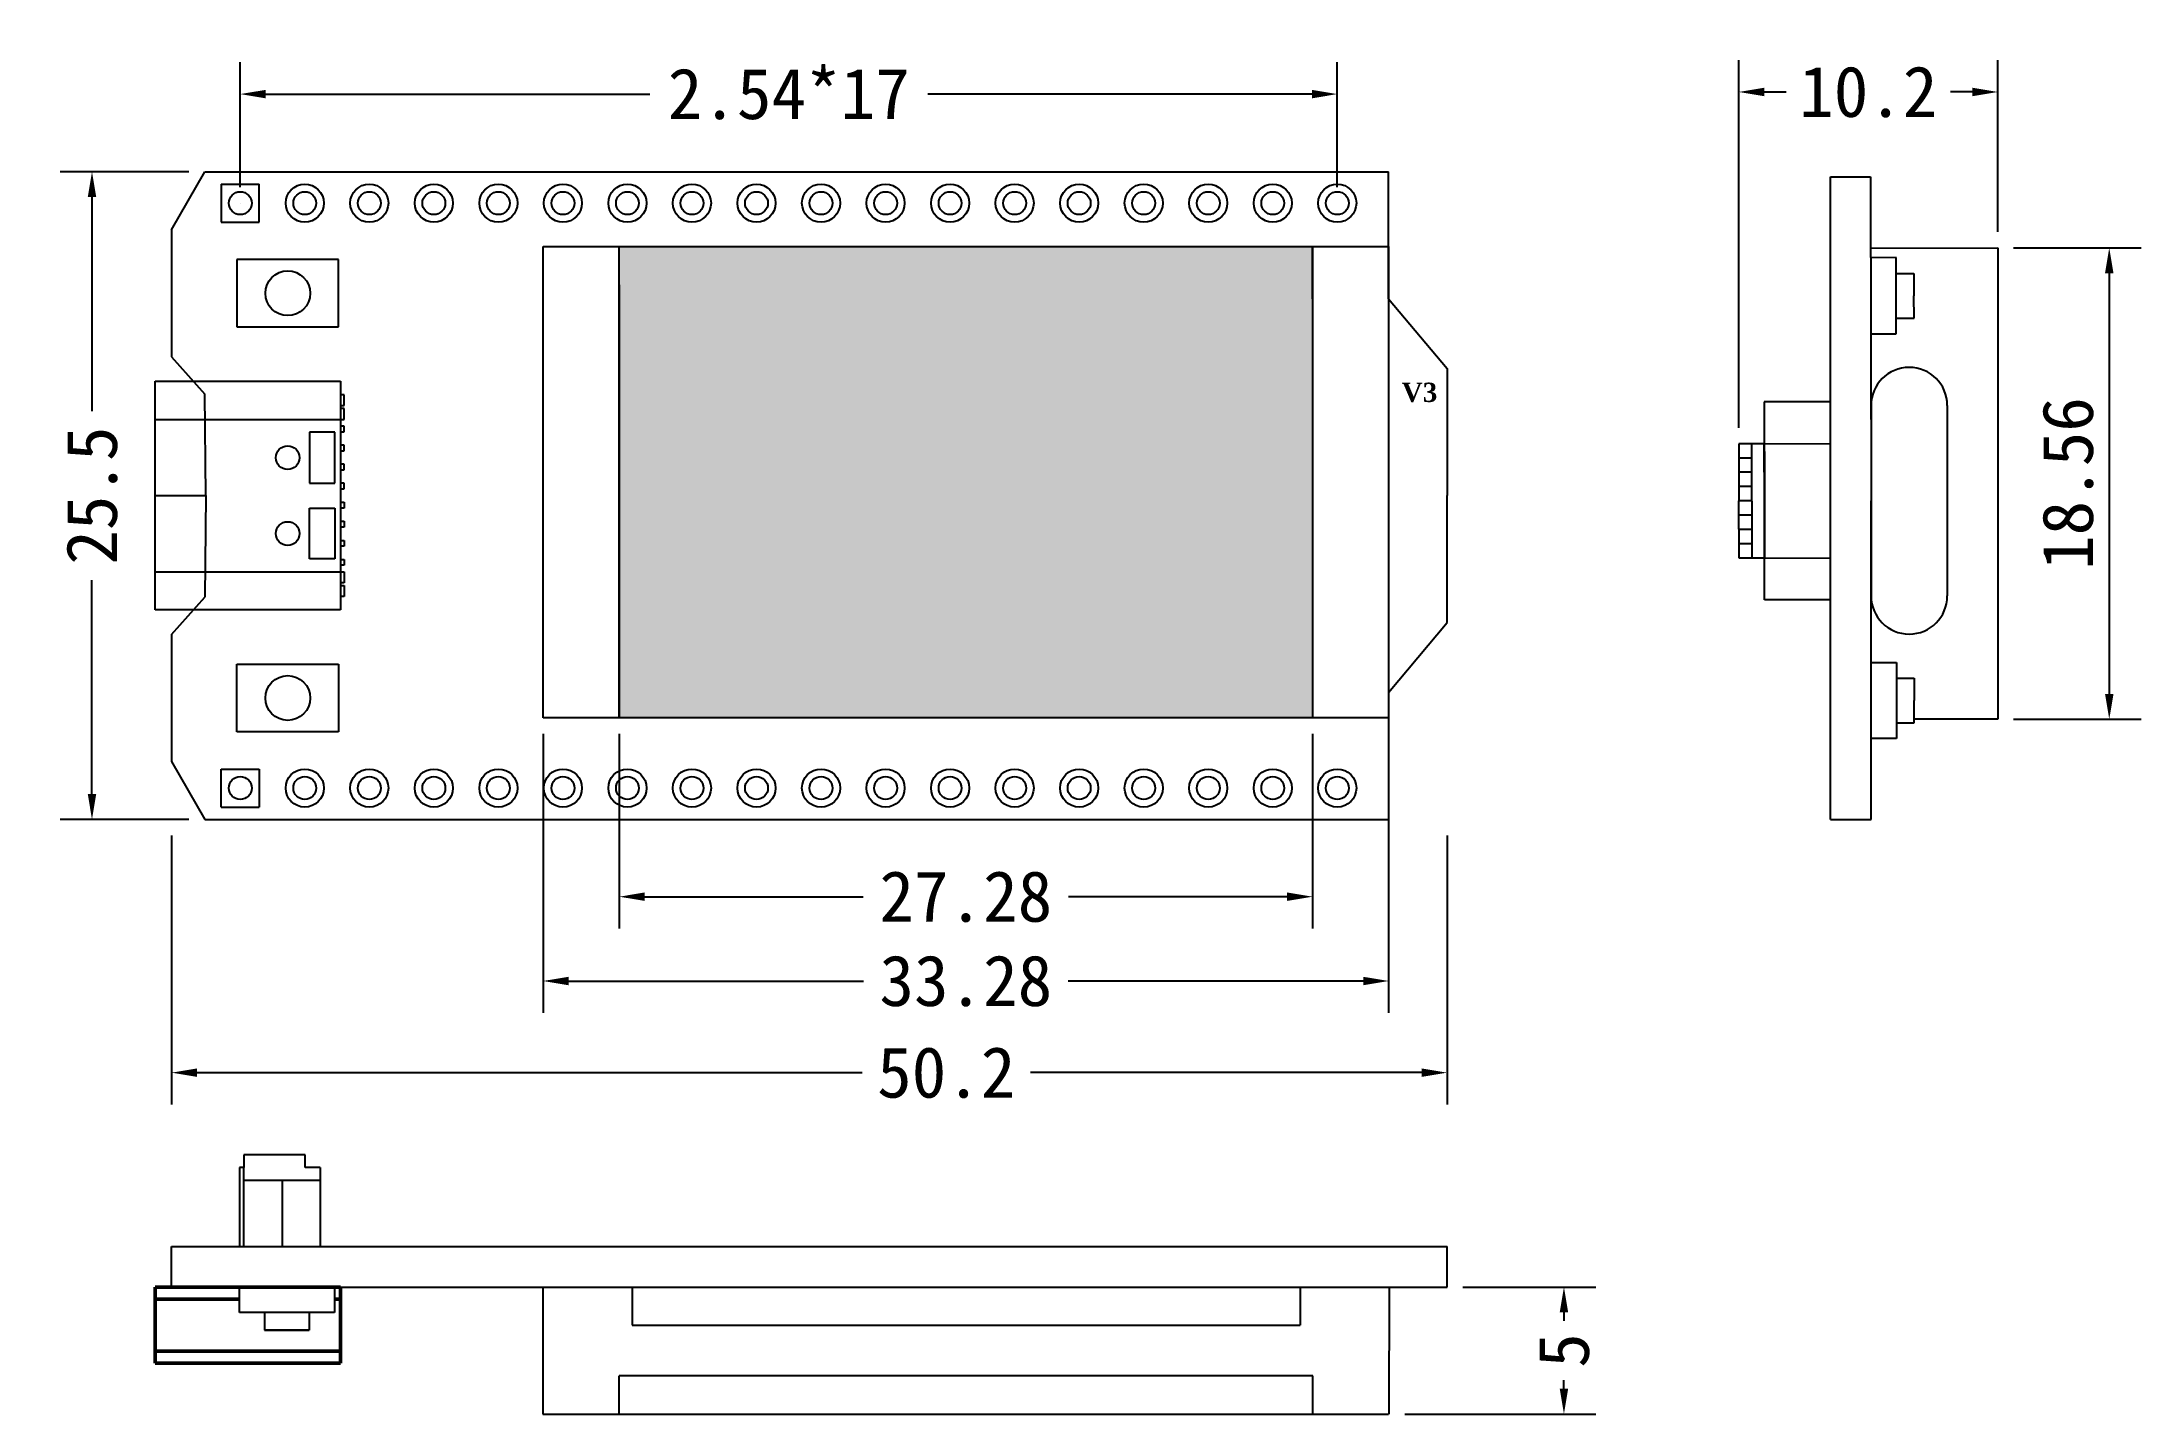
# Model space of a CAD drawing. Header units: inches. Extents: x 42.5 to 125.2, y -19 to 35.
import ezdxf

# ---------------------------------------------------------------- set-up
doc = ezdxf.new("R2010")
doc.units = ezdxf.units.IN
doc.header["$MEASUREMENT"] = 0
doc.layers.get('Defpoints').update_dxf_attribs({"lineweight": 15})
doc.layers.add('layer 1', color=7, linetype='Continuous')
doc.layers.add('填充', color=8, linetype='Continuous', lineweight=15)
doc.layers.add('粗线', color=7, linetype='Continuous', lineweight=50)
doc.styles.get("Standard").update_dxf_attribs({"font": 'txt.shx'})
doc.dimstyles.new('ISO-25', dxfattribs={"dimtxt": 3, "dimasz": 1, "dimexe": 1.25, "dimexo": 0.625, "dimtad": 1, "dimtoh": 1, "dimdsep": 46, "dimtxsty": 'Standard', "dimcen": 2.5, "dimadec": 0, "dimazin": 0, "dimtfac": 1, "dimtmove": 2, "dimatfit": 3, "dimfxl": 1, "dimarcsym": 0})

# ---------------------------------------------------------------- blocks, each defined once
blk = doc.blocks.new('*D14')
at = {"layer": 'Defpoints', "color": 0}
for p in [(65.271, 8.406), (92.551, 8.406), (92.551, 1.366)]:
    blk.add_point(p, dxfattribs=at)
at = {"layer": 'layer 1', "color": 0, "lineweight": -2}
for p, q in [((65.271, 7.781), (65.271, 0.116)), ((92.551, 7.781), (92.551, 0.116)), ((66.271, 1.366), (74.867, 1.366)), ((91.551, 1.366), (82.955, 1.366))]:
    blk.add_line(p, q, dxfattribs=at)
at = {"layer": 'layer 1', "color": 0}
for points in [[(66.271, 1.533), (66.271, 1.2), (65.271, 1.366)], [(91.551, 1.533), (91.551, 1.2), (92.551, 1.366)]]:
    blk.add_solid(points, dxfattribs=at)
at = {"layer": 'layer 1', "color": 0, "insert": (78.911, 1.366), "char_height": 3, "attachment_point": 5}
blk.add_mtext('{\\fSimSun|b0|i0|c134|p2;\\H0.66667x;27.28}', dxfattribs=at)
blk = doc.blocks.new('*D15')
at = {"layer": 'Defpoints', "color": 0}
for p in [(62.271, 8.406), (95.551, 8.406), (95.551, -1.953)]:
    blk.add_point(p, dxfattribs=at)
at = {"layer": 'layer 1', "color": 0, "lineweight": -2}
for p, q in [((62.271, 7.781), (62.271, -3.203)), ((95.551, 7.781), (95.551, -3.203)), ((63.271, -1.953), (74.878, -1.953)), ((94.551, -1.953), (82.944, -1.953))]:
    blk.add_line(p, q, dxfattribs=at)
at = {"layer": 'layer 1', "color": 0}
for points in [[(63.271, -1.787), (63.271, -2.12), (62.271, -1.953)], [(94.551, -1.787), (94.551, -2.12), (95.551, -1.953)]]:
    blk.add_solid(points, dxfattribs=at)
at = {"layer": 'layer 1', "color": 0, "insert": (78.911, -1.953), "char_height": 3, "attachment_point": 5}
blk.add_mtext('{\\fSimSun|b0|i0|c134|p2;\\H0.66667x;33.28}', dxfattribs=at)
blk = doc.blocks.new('*D16')
at = {"layer": 'Defpoints', "color": 0}
for p in [(48.951, 29.906), (44.515, 4.406), (48.951, 4.406)]:
    blk.add_point(p, dxfattribs=at)
at = {"layer": 'layer 1', "color": 0, "lineweight": -2}
for p, q in [((48.326, 29.906), (43.265, 29.906)), ((44.515, 28.906), (44.515, 20.479)), ((44.515, 5.406), (44.515, 13.833)), ((48.326, 4.406), (43.265, 4.406))]:
    blk.add_line(p, q, dxfattribs=at)
at = {"layer": 'layer 1', "color": 0}
for points in [[(44.349, 28.906), (44.682, 28.906), (44.515, 29.906)], [(44.349, 5.406), (44.682, 5.406), (44.515, 4.406)]]:
    blk.add_solid(points, dxfattribs=at)
at = {"layer": 'layer 1', "color": 0, "insert": (44.515, 17.156), "char_height": 3, "attachment_point": 5, "rotation": 90}
blk.add_mtext('{\\fSimSun|b0|i0|c134|p2;\\H0.66667x;25.5}', dxfattribs=at)
blk = doc.blocks.new('*D9')
at = {"layer": 'Defpoints', "color": 0}
for p in [(93.531, 32.963), (50.351, 28.669), (93.531, 28.669)]:
    blk.add_point(p, dxfattribs=at)
at = {"layer": 'layer 1', "color": 0, "lineweight": -2}
for p, q in [((50.351, 29.294), (50.351, 34.213)), ((93.531, 29.294), (93.531, 34.213)), ((51.351, 32.963), (66.467, 32.963)), ((92.531, 32.963), (77.415, 32.963))]:
    blk.add_line(p, q, dxfattribs=at)
at = {"layer": 'layer 1', "color": 0}
for points in [[(51.351, 33.129), (51.351, 32.796), (50.351, 32.963)], [(92.531, 33.129), (92.531, 32.796), (93.531, 32.963)]]:
    blk.add_solid(points, dxfattribs=at)
at = {"layer": 'layer 1', "color": 0, "insert": (71.941, 32.963), "char_height": 3, "attachment_point": 5}
blk.add_mtext('{\\fSimSun|b0|i0|c134|p2;\\H0.66667x;2.54*17}', dxfattribs=at)
blk = doc.blocks.new('*D10')
at = {"layer": 'Defpoints', "color": 0}
for p in [(97.851, -14), (102.451, -14), (95.562, -19)]:
    blk.add_point(p, dxfattribs=at)
at = {"layer": 'layer 1', "color": 0, "lineweight": -2}
for p, q in [((98.476, -14), (103.701, -14)), ((102.451, -15), (102.451, -15.333)), ((102.451, -18), (102.451, -17.667)), ((96.187, -19), (103.701, -19))]:
    blk.add_line(p, q, dxfattribs=at)
at = {"layer": 'layer 1', "color": 0}
for points in [[(102.284, -15), (102.618, -15), (102.451, -14)], [(102.284, -18), (102.618, -18), (102.451, -19)]]:
    blk.add_solid(points, dxfattribs=at)
at = {"layer": 'layer 1', "color": 0, "insert": (102.451, -16.5), "char_height": 3, "attachment_point": 5, "rotation": 90}
blk.add_mtext('{\\fSimSun|b0|i0|c134|p2;\\H0.66667x;5}', dxfattribs=at)
blk = doc.blocks.new('*D11')
at = {"layer": 'Defpoints', "color": 0}
for p in [(119.527, 26.91), (119.527, 8.35), (123.915, 8.35)]:
    blk.add_point(p, dxfattribs=at)
at = {"layer": 'layer 1', "color": 0, "lineweight": -2}
for p, q in [((120.152, 26.91), (125.165, 26.91)), ((123.915, 25.91), (123.915, 9.35)), ((120.152, 8.35), (125.165, 8.35))]:
    blk.add_line(p, q, dxfattribs=at)
at = {"layer": 'layer 1', "color": 0}
for points in [[(123.749, 25.91), (124.082, 25.91), (123.915, 26.91)], [(123.749, 9.35), (124.082, 9.35), (123.915, 8.35)]]:
    blk.add_solid(points, dxfattribs=at)
at = {"layer": 'layer 1', "color": 0, "insert": (122.29, 17.63), "char_height": 3, "attachment_point": 5, "rotation": 90}
blk.add_mtext('{\\fSimSun|b0|i0|c134|p2;\\H0.66667x;18.56}', dxfattribs=at)
blk = doc.blocks.new('*D12')
at = {"layer": 'Defpoints', "color": 0}
for p in [(119.527, 33.046), (119.527, 26.91), (109.337, 19.197)]:
    blk.add_point(p, dxfattribs=at)
at = {"layer": 'layer 1', "color": 0, "lineweight": -2}
for p, q in [((109.337, 19.822), (109.337, 34.296)), ((119.527, 27.535), (119.527, 34.296)), ((110.337, 33.046), (111.198, 33.046)), ((118.527, 33.046), (117.666, 33.046))]:
    blk.add_line(p, q, dxfattribs=at)
at = {"layer": 'layer 1', "color": 0}
for points in [[(110.337, 33.213), (110.337, 32.879), (109.337, 33.046)], [(118.527, 33.213), (118.527, 32.879), (119.527, 33.046)]]:
    blk.add_solid(points, dxfattribs=at)
at = {"layer": 'layer 1', "color": 0, "insert": (114.432, 33.046), "char_height": 3, "attachment_point": 5}
blk.add_mtext('{\\fSimSun|b0|i0|c134|p2;\\H0.66667x;10.2}', dxfattribs=at)
blk = doc.blocks.new('*D13')
at = {"layer": 'Defpoints', "color": 0}
for p in [(47.651, 4.406), (97.851, 4.406), (97.851, -5.561)]:
    blk.add_point(p, dxfattribs=at)
at = {"layer": 'layer 1', "color": 0, "lineweight": -2}
for p, q in [((47.651, 3.781), (47.651, -6.811)), ((97.851, 3.781), (97.851, -6.811)), ((48.651, -5.561), (74.828, -5.561)), ((96.851, -5.561), (81.452, -5.561))]:
    blk.add_line(p, q, dxfattribs=at)
at = {"layer": 'layer 1', "color": 0}
for points in [[(48.651, -5.395), (48.651, -5.728), (47.651, -5.561)], [(96.851, -5.395), (96.851, -5.728), (97.851, -5.561)]]:
    blk.add_solid(points, dxfattribs=at)
at = {"layer": 'layer 1', "color": 0, "insert": (78.14, -5.561), "char_height": 3, "attachment_point": 5}
blk.add_mtext('{\\fSimSun|b0|i0|c134|p2;\\H0.66667x;50.2}', dxfattribs=at)

msp = doc.modelspace()

# ---------------------------------------------------------------- hatches: boundary and pattern name
at = {"layer": '填充'}
h = msp.add_hatch(color=256, dxfattribs=at)
h.dxf.hatch_style = 1
h.paths.add_polyline_path([(78.911, 26.966), (65.271, 26.966), (65.271, 17.156), (78.911, 17.156)])
h.paths.add_polyline_path([(92.551, 26.966), (78.911, 26.966), (78.911, 17.156), (92.551, 17.156)])
h.paths.add_polyline_path([(65.271, 17.156), (65.271, 8.406), (78.911, 8.406), (92.551, 8.406), (92.551, 17.156)])

# ---------------------------------------------------------------- linework, layer by layer
for p, q in [((47.651, 27.624), (48.951, 29.906)), ((48.951, 29.906), (95.551, 29.906)), ((48.951, 29.906), (48.951, 29.906)), ((95.551, 24.906), (95.551, 29.906)), ((112.94, 4.406), (112.94, 29.704)), ((112.94, 29.704), (114.522, 29.704)), ((114.522, 29.704), (114.541, 16.954)), ((47.651, 27.624), (47.651, 22.624)), ((54.222, 26.454), (50.222, 26.454)), ((50.222, 26.454), (50.222, 23.794)), ((54.222, 23.794), (54.222, 26.454)), ((62.271, 8.406), (62.271, 26.966)), ((62.271, 26.966), (95.551, 26.966)), ((65.271, 8.406), (65.271, 26.966)), ((92.551, 24.906), (92.551, 26.966)), ((92.551, 26.966), (92.551, 8.406)), ((92.551, 26.966, 2.723), (92.551, 26.966)), ((95.551, 26.966), (95.551, 8.406)), ((114.527, 26.902), (119.527, 26.91)), ((115.527, 26.524), (114.527, 26.522)), ((115.531, 23.524), (115.527, 26.524)), ((119.527, 26.91), (119.527, 8.35)), ((115.528, 25.904), (116.228, 25.905)), ((116.228, 25.905), (116.229, 25.025)), ((65.271, 25.448), (65.271, 8.406)), ((95.551, 24.906), (97.851, 22.156)), ((116.23, 24.145), (116.229, 25.025)), ((115.53, 24.144), (116.23, 24.145)), ((50.222, 23.794), (54.222, 23.794)), ((114.531, 23.522), (115.531, 23.524)), ((47.651, 22.624), (48.951, 21.156)), ((46.996, 21.656), (54.296, 21.656)), ((46.996, 12.656), (46.996, 21.656)), ((46.996, 21.656), (46.996, 21.656)), ((46.996, 21.656), (46.996, 21.656)), ((54.296, 21.656), (54.296, 12.656)), ((97.851, 22.156), (97.851, 17.156)), ((48.996, 17.156), (48.951, 21.156)), ((54.439, 21.129), (54.296, 21.129)), ((54.296, 20.701), (54.439, 20.701)), ((54.439, 20.701), (54.439, 21.129)), ((112.935, 20.852), (110.335, 20.849)), ((110.335, 20.849), (110.341, 16.949)), ((114.541, 20.704), (114.541, 13.204)), ((117.541, 20.704), (117.541, 13.204)), ((46.996, 20.156), (54.296, 20.156)), ((54.439, 20.584), (54.296, 20.584)), ((54.296, 20.156), (54.439, 20.156)), ((54.439, 19.895), (54.296, 19.895)), ((54.439, 20.156), (54.439, 20.584)), ((54.439, 19.667), (54.439, 19.895)), ((54.075, 19.649), (53.075, 19.649)), ((53.075, 19.649), (53.075, 17.649)), ((54.075, 17.649), (54.075, 19.649)), ((54.296, 19.667), (54.439, 19.667)), ((54.439, 19.145), (54.296, 19.145)), ((54.439, 18.917), (54.439, 19.145)), ((110.337, 19.199), (109.337, 19.197)), ((109.337, 19.197), (109.341, 16.947)), ((110.337, 19.199), (109.837, 19.198)), ((109.837, 19.198), (109.844, 14.698)), ((109.837, 19.198), (109.838, 18.636)), ((110.337, 19.199), (112.937, 19.202)), ((110.341, 16.949), (110.337, 19.199)), ((110.337, 19.199), (110.34, 17.699)), ((110.337, 19.199), (110.339, 18.299)), ((54.296, 18.917), (54.439, 18.917)), ((54.439, 18.395), (54.296, 18.395)), ((54.439, 18.167), (54.439, 18.395)), ((109.838, 18.636), (109.338, 18.635)), ((110.339, 18.299), (110.339, 18.299)), ((53.075, 17.649), (54.075, 17.649)), ((54.296, 18.167), (54.439, 18.167)), ((54.439, 17.645), (54.296, 17.645)), ((54.296, 17.417), (54.439, 17.417)), ((54.439, 17.417), (54.439, 17.645)), ((109.839, 18.074), (109.339, 18.073)), ((109.84, 17.512), (109.34, 17.511)), ((110.34, 17.699), (110.34, 17.699)), ((46.996, 17.156), (48.996, 17.156)), ((48.996, 17.156), (48.951, 13.156)), ((53.075, 16.663), (54.075, 16.663)), ((53.075, 14.663), (53.075, 16.663)), ((54.075, 16.663), (54.075, 14.663)), ((54.296, 16.895), (54.439, 16.895)), ((54.439, 16.667), (54.296, 16.667)), ((54.439, 16.895), (54.439, 16.667)), ((97.851, 12.156), (97.851, 17.156)), ((109.841, 16.95), (109.341, 16.949)), ((109.344, 14.697), (109.341, 16.947)), ((110.341, 16.949), (110.344, 14.699)), ((110.346, 13.049), (110.341, 16.949)), ((114.54, 4.406), (114.541, 16.954)), ((54.296, 16.145), (54.439, 16.145)), ((54.439, 15.917), (54.296, 15.917)), ((54.439, 16.145), (54.439, 15.917)), ((109.841, 16.388), (109.341, 16.387)), ((109.842, 15.826), (109.342, 15.825)), ((54.296, 15.395), (54.439, 15.395)), ((54.439, 15.167), (54.296, 15.167)), ((54.439, 15.395), (54.439, 15.167)), ((109.843, 15.264), (109.343, 15.263)), ((46.996, 14.156), (54.296, 14.156)), ((54.075, 14.663), (53.075, 14.663)), ((54.296, 14.645), (54.439, 14.645)), ((54.439, 14.417), (54.296, 14.417)), ((54.296, 14.156), (54.439, 14.156)), ((54.439, 14.645), (54.439, 14.417)), ((54.439, 14.156), (54.439, 13.728)), ((110.344, 14.699), (109.344, 14.697)), ((110.344, 14.699), (112.944, 14.702)), ((54.439, 13.728), (54.296, 13.728)), ((54.296, 13.611), (54.439, 13.611)), ((54.439, 13.611), (54.439, 13.183)), ((54.296, 12.656), (46.996, 12.656)), ((47.651, 11.688), (48.951, 13.156)), ((54.439, 13.183), (54.296, 13.183)), ((112.946, 13.052), (110.346, 13.049)), ((47.651, 11.688), (47.651, 6.688)), ((95.551, 9.406), (97.851, 12.156)), ((114.54, 8.056), (114.54, 11.056)), ((50.222, 7.858), (50.222, 10.518)), ((50.222, 10.518), (54.222, 10.518)), ((54.222, 10.518), (54.222, 7.858)), ((114.54, 10.588), (115.54, 10.588)), ((115.54, 10.588), (115.54, 7.588)), ((115.54, 9.968), (116.24, 9.968)), ((116.24, 9.968), (116.24, 9.088)), ((95.551, 9.406), (95.551, 4.406)), ((95.551, 8.406), (62.271, 8.406)), ((116.24, 8.208), (116.24, 9.088)), ((119.527, 8.35), (116.24, 8.35)), ((54.222, 7.858), (50.222, 7.858)), ((115.54, 7.588), (114.54, 7.588)), ((115.54, 8.208), (116.24, 8.208)), ((47.651, 6.688), (48.951, 4.406)), ((48.951, 4.406), (95.551, 4.406)), ((48.951, 4.406), (48.951, 4.406)), ((112.94, 4.406), (114.54, 4.406)), ((52.907, -8.8), (50.496, -8.8)), ((50.496, -8.8), (50.496, -9.3)), ((52.907, -9.3), (52.907, -8.8)), ((50.496, -9.3), (50.315, -9.3)), ((50.315, -9.3), (50.315, -9.8)), ((50.315, -9.8), (50.315, -12.4)), ((50.496, -9.3), (50.496, -9.3)), ((50.496, -9.8), (50.496, -9.3)), ((50.496, -12.4), (50.496, -9.8)), ((50.496, -9.8), (51.996, -9.8)), ((50.496, -9.8), (50.496, -9.8)), ((50.496, -9.8), (53.496, -9.8)), ((51.996, -9.8), (51.996, -12.4)), ((53.496, -9.3), (52.907, -9.3)), ((53.496, -9.3), (53.496, -12.4)), ((47.651, -14), (47.651, -12.4)), ((47.651, -12.4), (97.851, -12.4)), ((49.351, -12.4), (53.351, -12.4)), ((97.851, -14), (97.851, -12.4)), ((47.651, -14), (97.851, -14)), ((50.317, -15), (50.317, -14)), ((54.057, -14), (54.057, -15)), ((62.261, -14), (62.261, -19)), ((65.771, -14), (65.771, -15.5)), ((92.072, -14), (92.072, -15.5)), ((95.572, -14), (95.562, -19)), ((54.057, -15), (50.317, -15)), ((51.307, -15), (51.307, -15.7)), ((53.067, -15), (53.067, -15.7)), ((65.771, -15.5), (92.072, -15.5)), ((53.067, -15.7), (51.307, -15.7)), ((51.307, -15.7), (53.067, -15.7)), ((65.261, -19), (65.261, -17.5)), ((92.562, -17.5), (65.261, -17.5)), ((92.562, -19), (92.562, -17.5)), ((62.261, -19), (95.541, -19))]:
    msp.add_line(p, q)
for centre, radius in [((52.222, 25.124), 0.88), ((52.217, 18.649), 0.466), ((52.217, 15.663), 0.466), ((52.222, 9.188), 0.88)]:
    msp.add_circle(centre, radius)
for centre, start, end in [((116.041, 20.704), 0, 180), ((116.041, 13.204), 180, 360)]:
    msp.add_arc(centre, 1.5, start, end)
at = {"layer": 'layer 1'}
for p, q in [((49.595, 29.419), (49.595, 27.919)), ((49.595, 29.419), (51.095, 29.419)), ((51.095, 27.919), (51.095, 29.419)), ((50.351, 28.669), (50.351, 28.669)), ((49.595, 27.919), (51.095, 27.919)), ((49.595, 4.893), (49.595, 6.393)), ((49.595, 6.393), (51.095, 6.393)), ((51.095, 6.393), (51.095, 4.893)), ((49.595, 4.893), (51.095, 4.893))]:
    msp.add_line(p, q, dxfattribs=at)
at = {"layer": 'layer 1', "ltscale": 0.5}
for centre in [(50.351, 28.669), (50.351, 28.669), (50.351, 28.669), (52.891, 28.669), (52.891, 28.669), (52.891, 28.669), (55.431, 28.669), (55.431, 28.669), (55.431, 28.669), (55.431, 28.669), (55.431, 28.669), (55.431, 28.669), (55.431, 28.669), (55.431, 28.669), (55.431, 28.669), (55.431, 28.669), (55.431, 28.669), (57.971, 28.669), (57.971, 28.669), (57.971, 28.669), (57.971, 28.669), (57.971, 28.669), (57.971, 28.669), (57.971, 28.669), (57.971, 28.669), (57.971, 28.669), (57.971, 28.669), (57.971, 28.669), (60.511, 28.669), (60.511, 28.669), (60.511, 28.669), (60.511, 28.669), (60.511, 28.669), (60.511, 28.669), (60.511, 28.669), (60.511, 28.669), (60.511, 28.669), (60.511, 28.669), (60.511, 28.669), (60.511, 28.669), (60.511, 28.669), (60.511, 28.669), (60.511, 28.669), (60.511, 28.669), (63.051, 28.669), (63.051, 28.669), (63.051, 28.669), (63.051, 28.669), (63.051, 28.669), (63.051, 28.669), (63.051, 28.669), (63.051, 28.669), (63.051, 28.669), (63.051, 28.669), (63.051, 28.669), (65.591, 28.669), (65.591, 28.669), (65.591, 28.669), (65.591, 28.669), (65.591, 28.669), (65.591, 28.669), (65.591, 28.669), (65.591, 28.669), (65.591, 28.669), (65.591, 28.669), (65.591, 28.669), (65.591, 28.669), (65.591, 28.669), (65.591, 28.669), (68.131, 28.669), (68.131, 28.669), (68.131, 28.669), (68.131, 28.669), (68.131, 28.669), (68.131, 28.669), (68.131, 28.669), (68.131, 28.669), (70.671, 28.669), (70.671, 28.669), (70.671, 28.669), (70.671, 28.669), (70.671, 28.669), (70.671, 28.669), (73.211, 28.669), (73.211, 28.669), (73.211, 28.669), (73.211, 28.669), (73.211, 28.669), (73.211, 28.669), (73.211, 28.669), (75.751, 28.669), (75.751, 28.669), (75.751, 28.669), (75.751, 28.669), (75.751, 28.669), (78.291, 28.669), (78.291, 28.669), (78.291, 28.669), (78.291, 28.669), (78.291, 28.669), (78.291, 28.669), (78.291, 28.669), (80.831, 28.669), (80.831, 28.669), (80.831, 28.669), (80.831, 28.669), (80.831, 28.669), (80.831, 28.669), (80.831, 28.669), (83.371, 28.669), (83.371, 28.669), (83.371, 28.669), (83.371, 28.669), (83.371, 28.669), (83.371, 28.669), (83.371, 28.669), (85.911, 28.669), (85.911, 28.669), (85.911, 28.669), (85.911, 28.669), (85.911, 28.669), (85.911, 28.669), (85.911, 28.669), (88.451, 28.669), (88.451, 28.669), (88.451, 28.669), (88.451, 28.669), (88.451, 28.669), (88.451, 28.669), (88.451, 28.669), (90.991, 28.669), (90.991, 28.669), (90.991, 28.669), (90.991, 28.669), (90.991, 28.669), (90.991, 28.669), (90.991, 28.669), (93.531, 28.669), (93.531, 28.669), (93.531, 28.669), (93.531, 28.669), (93.531, 28.669), (93.531, 28.669), (93.531, 28.669), (50.351, 5.643), (50.351, 5.643), (50.351, 5.643), (52.891, 5.643), (52.891, 5.643), (52.891, 5.643), (55.431, 5.643), (55.431, 5.643), (55.431, 5.643), (55.431, 5.643), (55.431, 5.643), (55.431, 5.643), (55.431, 5.643), (55.431, 5.643), (55.431, 5.643), (55.431, 5.643), (55.431, 5.643), (57.971, 5.643), (57.971, 5.643), (57.971, 5.643), (57.971, 5.643), (57.971, 5.643), (57.971, 5.643), (57.971, 5.643), (57.971, 5.643), (57.971, 5.643), (57.971, 5.643), (57.971, 5.643), (60.511, 5.643), (60.511, 5.643), (60.511, 5.643), (60.511, 5.643), (60.511, 5.643), (60.511, 5.643), (60.511, 5.643), (60.511, 5.643), (60.511, 5.643), (60.511, 5.643), (60.511, 5.643), (60.511, 5.643), (60.511, 5.643), (60.511, 5.643), (60.511, 5.643), (60.511, 5.643), (63.051, 5.643), (63.051, 5.643), (63.051, 5.643), (63.051, 5.643), (63.051, 5.643), (63.051, 5.643), (63.051, 5.643), (63.051, 5.643), (63.051, 5.643), (63.051, 5.643), (63.051, 5.643), (65.591, 5.643), (65.591, 5.643), (65.591, 5.643), (65.591, 5.643), (65.591, 5.643), (65.591, 5.643), (65.591, 5.643), (65.591, 5.643), (65.591, 5.643), (65.591, 5.643), (65.591, 5.643), (65.591, 5.643), (65.591, 5.643), (65.591, 5.643), (68.131, 5.643), (68.131, 5.643), (68.131, 5.643), (68.131, 5.643), (68.131, 5.643), (68.131, 5.643), (68.131, 5.643), (68.131, 5.643), (70.671, 5.643), (70.671, 5.643), (70.671, 5.643), (70.671, 5.643), (70.671, 5.643), (70.671, 5.643), (73.211, 5.643), (73.211, 5.643), (73.211, 5.643), (73.211, 5.643), (73.211, 5.643), (73.211, 5.643), (73.211, 5.643), (75.751, 5.643), (75.751, 5.643), (75.751, 5.643), (75.751, 5.643), (75.751, 5.643), (78.291, 5.643), (78.291, 5.643), (78.291, 5.643), (78.291, 5.643), (78.291, 5.643), (78.291, 5.643), (78.291, 5.643), (80.831, 5.643), (80.831, 5.643), (80.831, 5.643), (80.831, 5.643), (80.831, 5.643), (80.831, 5.643), (80.831, 5.643), (83.371, 5.643), (83.371, 5.643), (83.371, 5.643), (83.371, 5.643), (83.371, 5.643), (83.371, 5.643), (83.371, 5.643), (85.911, 5.643), (85.911, 5.643), (85.911, 5.643), (85.911, 5.643), (85.911, 5.643), (85.911, 5.643), (85.911, 5.643), (88.451, 5.643), (88.451, 5.643), (88.451, 5.643), (88.451, 5.643), (88.451, 5.643), (88.451, 5.643), (88.451, 5.643), (90.991, 5.643), (90.991, 5.643), (90.991, 5.643), (90.991, 5.643), (90.991, 5.643), (90.991, 5.643), (90.991, 5.643), (93.531, 5.643), (93.531, 5.643), (93.531, 5.643), (93.531, 5.643), (93.531, 5.643), (93.531, 5.643), (93.531, 5.643)]:
    msp.add_circle(centre, 0.45, dxfattribs=at)
at = {"layer": 'layer 1'}
for centre in [(52.891, 28.669), (55.431, 28.669), (55.431, 28.669), (55.431, 28.669), (55.431, 28.669), (55.431, 28.669), (55.431, 28.669), (55.431, 28.669), (55.431, 28.669), (55.431, 28.669), (57.971, 28.669), (57.971, 28.669), (57.971, 28.669), (57.971, 28.669), (57.971, 28.669), (57.971, 28.669), (57.971, 28.669), (57.971, 28.669), (57.971, 28.669), (60.511, 28.669), (60.511, 28.669), (60.511, 28.669), (60.511, 28.669), (60.511, 28.669), (60.511, 28.669), (60.511, 28.669), (60.511, 28.669), (60.511, 28.669), (60.511, 28.669), (60.511, 28.669), (60.511, 28.669), (60.511, 28.669), (60.511, 28.669), (63.051, 28.669), (63.051, 28.669), (63.051, 28.669), (63.051, 28.669), (63.051, 28.669), (63.051, 28.669), (63.051, 28.669), (63.051, 28.669), (63.051, 28.669), (65.591, 28.669), (65.591, 28.669), (65.591, 28.669), (65.591, 28.669), (65.591, 28.669), (65.591, 28.669), (65.591, 28.669), (65.591, 28.669), (65.591, 28.669), (65.591, 28.669), (65.591, 28.669), (65.591, 28.669), (68.131, 28.669), (68.131, 28.669), (68.131, 28.669), (68.131, 28.669), (68.131, 28.669), (68.131, 28.669), (68.131, 28.669), (68.131, 28.669), (70.671, 28.669), (70.671, 28.669), (70.671, 28.669), (70.671, 28.669), (73.211, 28.669), (73.211, 28.669), (73.211, 28.669), (73.211, 28.669), (73.211, 28.669), (73.211, 28.669), (73.211, 28.669), (75.751, 28.669), (75.751, 28.669), (75.751, 28.669), (78.291, 28.669), (78.291, 28.669), (78.291, 28.669), (78.291, 28.669), (78.291, 28.669), (78.291, 28.669), (78.291, 28.669), (80.831, 28.669), (80.831, 28.669), (80.831, 28.669), (80.831, 28.669), (80.831, 28.669), (80.831, 28.669), (80.831, 28.669), (83.371, 28.669), (83.371, 28.669), (83.371, 28.669), (83.371, 28.669), (83.371, 28.669), (83.371, 28.669), (83.371, 28.669), (85.911, 28.669), (85.911, 28.669), (85.911, 28.669), (85.911, 28.669), (85.911, 28.669), (85.911, 28.669), (85.911, 28.669), (88.451, 28.669), (88.451, 28.669), (88.451, 28.669), (88.451, 28.669), (88.451, 28.669), (88.451, 28.669), (88.451, 28.669), (90.991, 28.669), (90.991, 28.669), (90.991, 28.669), (90.991, 28.669), (90.991, 28.669), (90.991, 28.669), (90.991, 28.669), (93.531, 28.669), (93.531, 28.669), (93.531, 28.669), (93.531, 28.669), (93.531, 28.669), (93.531, 28.669), (93.531, 28.669), (52.891, 5.643), (55.431, 5.643), (55.431, 5.643), (55.431, 5.643), (55.431, 5.643), (55.431, 5.643), (55.431, 5.643), (55.431, 5.643), (55.431, 5.643), (55.431, 5.643), (57.971, 5.643), (57.971, 5.643), (57.971, 5.643), (57.971, 5.643), (57.971, 5.643), (57.971, 5.643), (57.971, 5.643), (57.971, 5.643), (57.971, 5.643), (60.511, 5.643), (60.511, 5.643), (60.511, 5.643), (60.511, 5.643), (60.511, 5.643), (60.511, 5.643), (60.511, 5.643), (60.511, 5.643), (60.511, 5.643), (60.511, 5.643), (60.511, 5.643), (60.511, 5.643), (60.511, 5.643), (60.511, 5.643), (63.051, 5.643), (63.051, 5.643), (63.051, 5.643), (63.051, 5.643), (63.051, 5.643), (63.051, 5.643), (63.051, 5.643), (63.051, 5.643), (63.051, 5.643), (65.591, 5.643), (65.591, 5.643), (65.591, 5.643), (65.591, 5.643), (65.591, 5.643), (65.591, 5.643), (65.591, 5.643), (65.591, 5.643), (65.591, 5.643), (65.591, 5.643), (65.591, 5.643), (65.591, 5.643), (68.131, 5.643), (68.131, 5.643), (68.131, 5.643), (68.131, 5.643), (68.131, 5.643), (68.131, 5.643), (68.131, 5.643), (68.131, 5.643), (70.671, 5.643), (70.671, 5.643), (70.671, 5.643), (70.671, 5.643), (73.211, 5.643), (73.211, 5.643), (73.211, 5.643), (73.211, 5.643), (73.211, 5.643), (73.211, 5.643), (73.211, 5.643), (75.751, 5.643), (75.751, 5.643), (75.751, 5.643), (78.291, 5.643), (78.291, 5.643), (78.291, 5.643), (78.291, 5.643), (78.291, 5.643), (78.291, 5.643), (78.291, 5.643), (80.831, 5.643), (80.831, 5.643), (80.831, 5.643), (80.831, 5.643), (80.831, 5.643), (80.831, 5.643), (80.831, 5.643), (83.371, 5.643), (83.371, 5.643), (83.371, 5.643), (83.371, 5.643), (83.371, 5.643), (83.371, 5.643), (83.371, 5.643), (85.911, 5.643), (85.911, 5.643), (85.911, 5.643), (85.911, 5.643), (85.911, 5.643), (85.911, 5.643), (85.911, 5.643), (88.451, 5.643), (88.451, 5.643), (88.451, 5.643), (88.451, 5.643), (88.451, 5.643), (88.451, 5.643), (88.451, 5.643), (90.991, 5.643), (90.991, 5.643), (90.991, 5.643), (90.991, 5.643), (90.991, 5.643), (90.991, 5.643), (90.991, 5.643), (93.531, 5.643), (93.531, 5.643), (93.531, 5.643), (93.531, 5.643), (93.531, 5.643), (93.531, 5.643), (93.531, 5.643)]:
    msp.add_circle(centre, 0.75, dxfattribs=at)
at = {"layer": '粗线'}
for p, q in [((54.296, -14), (46.996, -14)), ((46.996, -14), (46.996, -17)), ((54.296, -17), (54.296, -14)), ((46.996, -14.479), (50.317, -14.479)), ((54.057, -14.479), (54.296, -14.479)), ((46.996, -16.521), (54.296, -16.521)), ((46.996, -17), (54.296, -17))]:
    msp.add_line(p, q, dxfattribs=at)

# ---------------------------------------------------------------- texts
at = {"layer": 'layer 1', "insert": (96.065, 21.603), "char_height": 0.76, "attachment_point": 1}
msp.add_mtext_dynamic_manual_height_columns('{\\fTimes New Roman|b1|i0|c0|p18;\\C255;V3}', width=1.23714, gutter_width=10, heights=[0], dxfattribs=at)

# ---------------------------------------------------------------- dimensions: what is measured, and where the dimension line sits
at = {"layer": 'layer 1'}
dim = msp.add_linear_dim(base=(93.531, 32.963), p1=(50.351, 28.669), p2=(93.531, 28.669), text='{\\fSimSun|b0|i0|c134|p2;\\H0.66667x;2.54*17}', dimstyle='ISO-25', dxfattribs=at)
dim.commit()
dim.dimension.update_dxf_attribs({"geometry": '*D9', "text_midpoint": (71.941, 32.963), "dimtype": 160})
at = {"layer": 'layer 1', "color": 0}
for base, p1, p2, text, picture, middle in [((119.527, 33.046), (109.337, 19.197), (119.527, 26.91), '{\\fSimSun|b0|i0|c134|p2;\\H0.66667x;10.2}', '*D12', (114.432, 33.046)), ((97.851, -5.561), (47.651, 4.406), (97.851, 4.406), '{\\fSimSun|b0|i0|c134|p2;\\H0.66667x;<>}', '*D13', (78.14, -5.561))]:
    dim = msp.add_linear_dim(base=base, p1=p1, p2=p2, text=text, dimstyle='ISO-25', dxfattribs=at)
    dim.commit()
    dim.dimension.update_dxf_attribs({"geometry": picture, "text_midpoint": middle, "dimtype": 160})
at = {"layer": 'layer 1'}
for base, p1, p2, angle, picture, middle, dimtype in [((44.515, 4.406), (48.951, 29.906), (48.951, 4.406), 270, '*D16', (44.515, 17.156), 161), ((95.551, -1.953), (62.271, 8.406), (95.551, 8.406), 0, '*D15', (78.911, -1.953), 161), ((92.551, 1.366), (65.271, 8.406), (92.551, 8.406), 0, '*D14', (78.911, 1.366), 161), ((102.451, -14), (95.562, -19), (97.851, -14), 90, '*D10', (102.451, -16.5), 160)]:
    dim = msp.add_linear_dim(base=base, p1=p1, p2=p2, angle=angle, text='{\\fSimSun|b0|i0|c134|p2;\\H0.66667x;<>}', dimstyle='ISO-25', dxfattribs=at)
    dim.commit()
    dim.dimension.update_dxf_attribs({"geometry": picture, "text_midpoint": middle, "dimtype": dimtype})
dim = msp.add_linear_dim(base=(123.915, 8.35), p1=(119.527, 26.91), p2=(119.527, 8.35), angle=90, text='{\\fSimSun|b0|i0|c134|p2;\\H0.66667x;<>}', dimstyle='ISO-25', dxfattribs=at)
dim.commit()
dim.dimension.update_dxf_attribs({"geometry": '*D11', "text_midpoint": (122.29, 17.63)})

doc.saveas('drawing.dxf')
